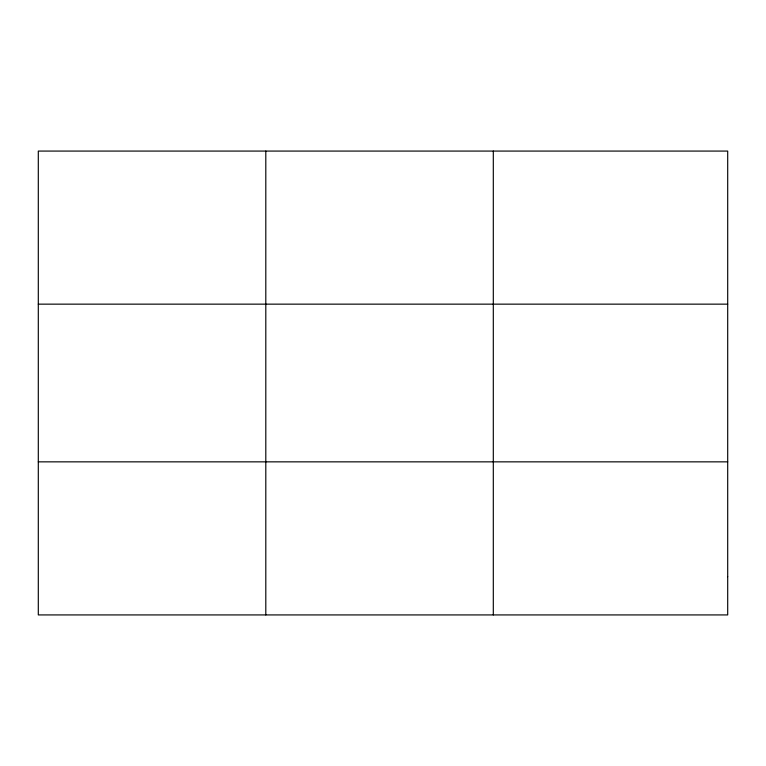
<?xml version="1.0" encoding="UTF-8"?>
<svg xmlns="http://www.w3.org/2000/svg" width="766" height="766" viewBox="0 0 766 766"><rect width="100%" height="100%" fill="white"/><g stroke="black" fill="none" stroke-linecap="round" stroke-linejoin="round"><path stroke-width="1.15" d="M265.802 614.926L265.802 151.074M493.304 614.926L493.304 151.074M38.3 304.15L727.7 304.15M38.3 461.85L727.7 461.85M727.7 576.654L727.7 614.926L38.3 614.926L38.3 151.074L727.7 151.074L727.7 576.654"/></g></svg>
